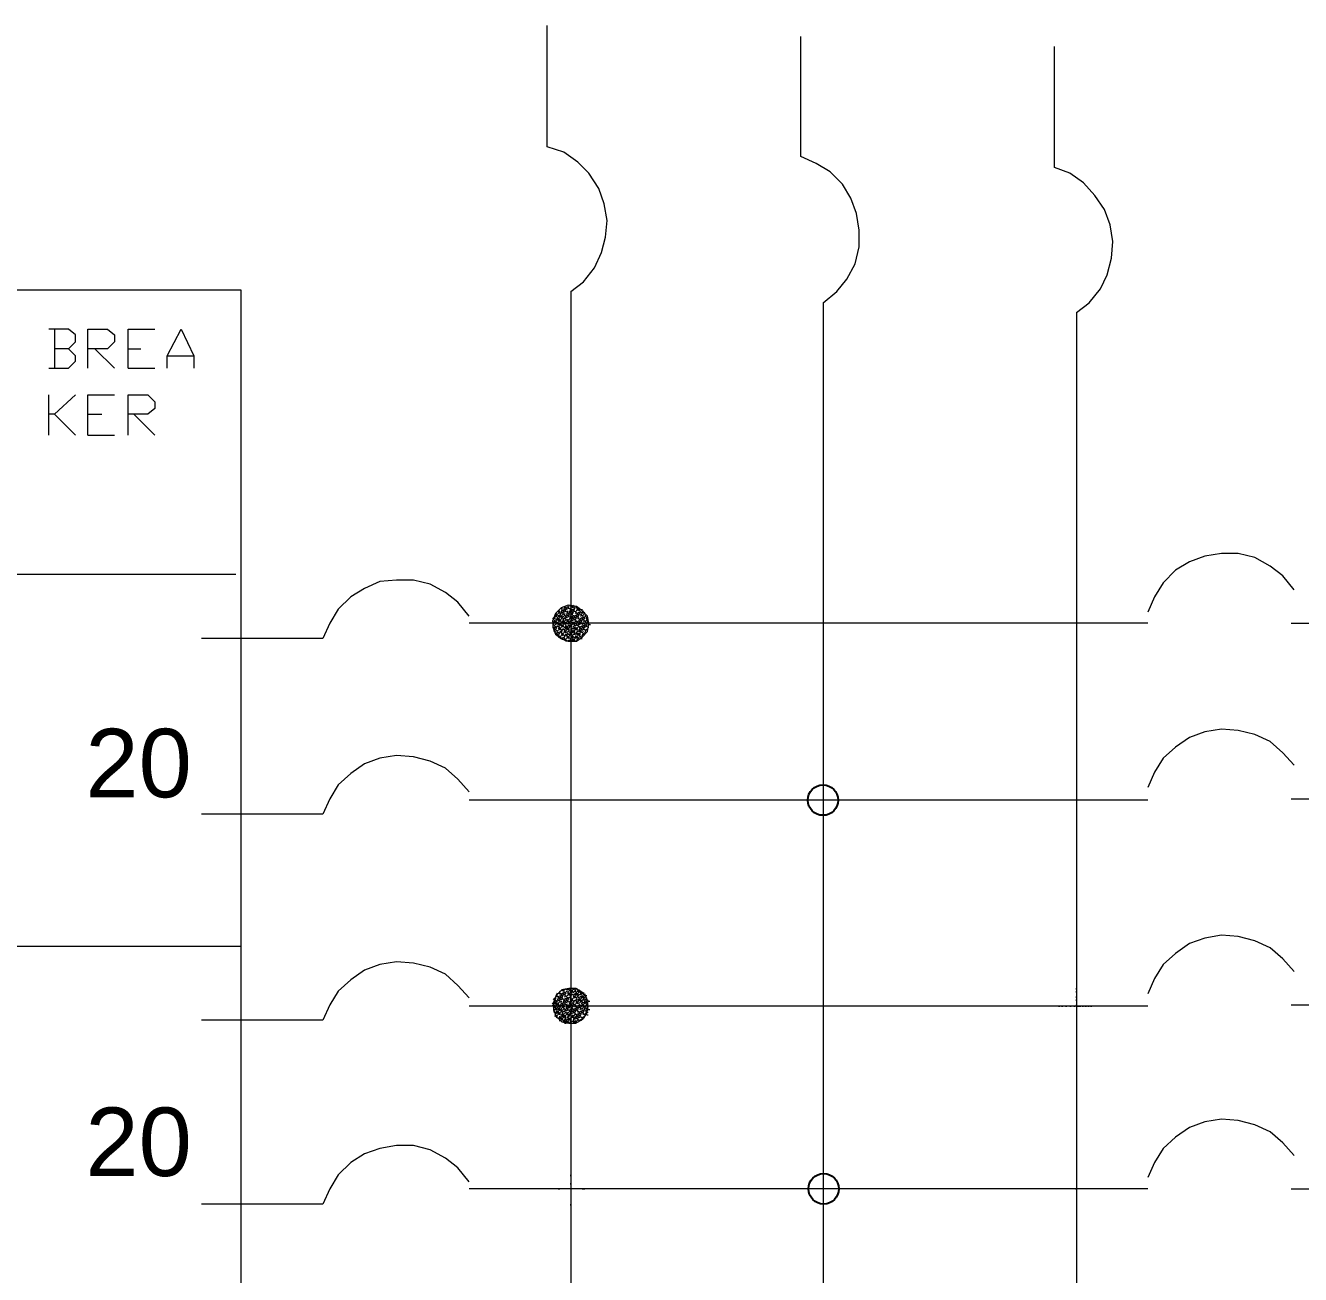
# Model space of a CAD drawing. Header units: metres. Extents: x 0 to 175, y -70 to 21.
# Drawn here: x 45.281 to 46.957, y 16.567 to 18.21 of the extents above; entities that cross this region are included whole.
import ezdxf

# ---------------------------------------------------------------- set-up
doc = ezdxf.new("R2010")
doc.units = ezdxf.units.M
doc.header["$LTSCALE"] = 0.5
doc.layers.add('TABLERO', color=7, linetype='Continuous')
doc.styles.get("Standard").update_dxf_attribs({"font": 'arial.ttf'})

msp = doc.modelspace()

# ---------------------------------------------------------------- hatches: boundary and pattern name
at = {"layer": 'TABLERO', "ltscale": 0.5}
h = msp.add_hatch(dxfattribs=at)
h.set_pattern_fill('ANGLE', color=256)
h.set_pattern_definition([(0, (-0.1574, 0.673), (0, 6.985), [5.08, -1.905]), (90, (-0.1574, 0.673), (-6.985, 4e-16), [5.08, -1.905])])
h.paths.add_polyline_path([(46.3291, 15.7454, 0.441341), (46.3073, 15.7255), (46.309, 15.7255), (46.3291, 15.7255)])
h.paths.add_polyline_path([(46.3291, 15.7454), (46.3291, 15.7255), (46.3309, 15.7255), (46.3473, 15.7255, 0.387596)])
h.paths.add_polyline_path([(46.3291, 15.7255), (46.309, 15.7255), (46.3073, 15.7255, 0.441341), (46.3291, 15.7056)])
h.paths.add_polyline_path([(46.3473, 15.7255), (46.3309, 15.7255), (46.3291, 15.7255), (46.3291, 15.7056, 0.387596)])
h.paths.add_polyline_path([(46.3291, 16.2199, 0.426542), (46.3083, 16.1999), (46.3291, 16.1999)])
h.paths.add_polyline_path([(46.3291, 16.2199), (46.3291, 16.1999), (46.3483, 16.1999, 0.401991)])
h.paths.add_polyline_path([(46.3291, 16.1999), (46.3083, 16.1999, 0.426542), (46.3291, 16.18)])
h.paths.add_polyline_path([(46.3483, 16.1999), (46.3291, 16.1999), (46.3291, 16.18, 0.401991)])
h.paths.add_polyline_path([(46.3291, 16.6999, 0.403052), (46.3099, 16.6799), (46.3291, 16.6799)])
h.paths.add_polyline_path([(46.3291, 16.6999), (46.3291, 16.6799), (46.3499, 16.6799, 0.425463)])
h.paths.add_polyline_path([(46.3291, 16.6799), (46.3099, 16.6799, 0.403052), (46.3291, 16.6599)])
h.paths.add_polyline_path([(46.3499, 16.6799), (46.3291, 16.6799), (46.3291, 16.6599, 0.425463)])
h.paths.add_polyline_path([(46.3291, 17.211, 0.415165), (46.309, 17.191), (46.3291, 17.191)])
h.paths.add_polyline_path([(46.3291, 17.211), (46.3291, 17.191), (46.349, 17.191, 0.413263)])
h.paths.add_polyline_path([(46.3291, 17.191), (46.309, 17.191, 0.415165), (46.3291, 17.171)])
h.paths.add_polyline_path([(46.349, 17.191), (46.3291, 17.191), (46.3291, 17.171, 0.413263)])

# ---------------------------------------------------------------- linework, layer by layer
at = {"layer": 'TABLERO', "color": 7, "linetype": 'Continuous', "lineweight": 18, "true_color": 0x000007}
for p, q in [((45.9975, 17.8596), (45.9975, 15.6357)), ((46.3291, 17.845), (46.3291, 15.6357)), ((46.6625, 17.8322), (46.6625, 15.6357)), ((45.3186, 17.8102), (45.3186, 17.7589)), ((45.3718, 17.7845), (45.3974, 17.7589)), ((45.4157, 17.7845), (45.4322, 17.7845)), ((45.467, 17.7754), (45.5018, 17.7754)), ((45.4157, 17.7589), (45.4505, 17.7589)), ((45.3113, 17.671), (45.3113, 17.7241)), ((45.3186, 17.6984), (45.3461, 17.671)), ((45.3626, 17.6984), (45.3809, 17.6984)), ((45.4231, 17.6984), (45.4505, 17.671)), ((45.3626, 17.671), (45.3974, 17.671)), ((45.5571, 17.4878), (42.3844, 17.4878)), ((45.9774, 17.4346), (45.9792, 17.4365)), ((45.9792, 17.4328), (45.9829, 17.4346)), ((45.981, 17.4383), (45.9829, 17.4401)), ((45.9829, 17.4365), (45.9865, 17.4383)), ((45.9829, 17.4328), (45.9847, 17.4365)), ((45.9847, 17.442), (45.9865, 17.4438)), ((45.9847, 17.4383), (45.9865, 17.442)), ((45.9865, 17.4401), (45.9902, 17.442)), ((45.9865, 17.4365), (45.9884, 17.4401)), ((45.9884, 17.442), (45.9902, 17.4456)), ((45.9884, 17.4383), (45.992, 17.4401)), ((45.9884, 17.4346), (45.9902, 17.4365)), ((45.9902, 17.4438), (45.9939, 17.4456)), ((45.9902, 17.4401), (45.992, 17.4438)), ((45.9902, 17.4328), (45.9939, 17.4346)), ((45.992, 17.442), (45.9957, 17.4438)), ((45.992, 17.4383), (45.9939, 17.4401)), ((45.992, 17.4346), (45.9939, 17.4383)), ((45.9939, 17.4438), (45.9957, 17.4475)), ((45.9939, 17.4365), (45.9975, 17.4383)), ((45.9939, 17.4328), (45.9957, 17.4365)), ((45.9957, 17.442), (45.9975, 17.4438)), ((45.9957, 17.4383), (45.9975, 17.442)), ((45.9957, 17.4346), (45.9975, 17.4346)), ((45.9975, 17.4456), (45.9975, 17.4475)), ((45.9975, 17.4456), (45.9994, 17.4456)), ((45.9975, 17.442), (45.9994, 17.442)), ((45.9975, 17.4401), (46.0012, 17.442)), ((45.9975, 17.4365), (45.9994, 17.4401)), ((45.9975, 17.4365), (45.9994, 17.4365)), ((45.9975, 17.4346), (45.9994, 17.4365)), ((45.9994, 17.4438), (46.0012, 17.4456)), ((45.9994, 17.4383), (46.003, 17.4401)), ((45.9994, 17.4346), (46.0012, 17.4383)), ((45.9994, 17.431), (46.0012, 17.4346)), ((46.0012, 17.4438), (46.003, 17.4456)), ((46.0012, 17.4401), (46.003, 17.4438)), ((46.0012, 17.4328), (46.0049, 17.4346)), ((46.003, 17.4365), (46.0049, 17.4383)), ((46.0049, 17.4438), (46.0049, 17.4456)), ((46.0049, 17.442), (46.0067, 17.4438)), ((46.0049, 17.4365), (46.0085, 17.4383)), ((46.0049, 17.4328), (46.0067, 17.4365)), ((46.0067, 17.4401), (46.0085, 17.442)), ((46.0067, 17.4346), (46.0104, 17.4365)), ((46.0067, 17.431), (46.0085, 17.4346)), ((46.0085, 17.4401), (46.0104, 17.442)), ((46.0085, 17.4365), (46.0104, 17.4401)), ((46.0104, 17.4383), (46.0122, 17.4383)), ((46.0104, 17.4346), (46.014, 17.4383)), ((46.0104, 17.4328), (46.0122, 17.4346)), ((46.0122, 17.4401), (46.0122, 17.442)), ((46.0122, 17.4383), (46.014, 17.4401)), ((46.0122, 17.4328), (46.0158, 17.4365)), ((46.014, 17.4365), (46.0158, 17.4383)), ((46.0158, 17.4328), (46.0177, 17.4346)), ((46.7559, 17.4237), (45.8638, 17.4237)), ((45.9737, 17.4255), (45.9737, 17.4273)), ((45.9737, 17.4255), (45.9755, 17.4255)), ((45.9737, 17.4237), (45.9755, 17.4237)), ((45.9737, 17.4218), (45.9755, 17.4237)), ((45.9737, 17.42), (45.9755, 17.4218)), ((45.9737, 17.4182), (45.9755, 17.4182)), ((45.9755, 17.4328), (45.9774, 17.4328)), ((45.9755, 17.4291), (45.9774, 17.431)), ((45.9755, 17.4273), (45.9774, 17.4273)), ((45.9755, 17.4255), (45.9774, 17.4273)), ((45.9755, 17.42), (45.9792, 17.4237)), ((45.9755, 17.4163), (45.9774, 17.42)), ((45.9774, 17.4328), (45.9792, 17.4328)), ((45.9774, 17.4291), (45.9792, 17.4291)), ((45.9774, 17.4237), (45.9792, 17.4255)), ((45.9774, 17.4237), (45.9792, 17.4237)), ((45.9774, 17.4182), (45.981, 17.42)), ((45.9774, 17.4145), (45.9792, 17.4182)), ((45.9792, 17.431), (45.981, 17.431)), ((45.9792, 17.4291), (45.981, 17.431)), ((45.9792, 17.4218), (45.981, 17.4237)), ((45.9792, 17.42), (45.981, 17.42)), ((45.981, 17.4328), (45.9829, 17.4328)), ((45.981, 17.4273), (45.9829, 17.4291)), ((45.981, 17.4237), (45.9829, 17.4237)), ((45.981, 17.4218), (45.9829, 17.4218)), ((45.981, 17.4163), (45.9829, 17.4182)), ((45.9829, 17.4255), (45.9847, 17.4273)), ((45.9829, 17.4237), (45.9847, 17.4237)), ((45.9829, 17.4218), (45.9829, 17.4237)), ((45.9829, 17.4237), (45.9847, 17.4237)), ((45.9847, 17.431), (45.9865, 17.4328)), ((45.9847, 17.4255), (45.9865, 17.4255)), ((45.9847, 17.42), (45.9865, 17.4218)), ((45.9865, 17.4291), (45.9902, 17.431)), ((45.9865, 17.4255), (45.9884, 17.4291)), ((45.9865, 17.4273), (45.9884, 17.4273)), ((45.9865, 17.4237), (45.9884, 17.4237)), ((45.9865, 17.4182), (45.9884, 17.42)), ((45.9884, 17.4237), (45.9902, 17.4255)), ((45.9884, 17.4182), (45.9902, 17.4182)), ((45.9902, 17.4291), (45.992, 17.4328)), ((45.9902, 17.4218), (45.992, 17.4237)), ((45.9902, 17.4182), (45.992, 17.4218)), ((45.9902, 17.42), (45.992, 17.42)), ((45.992, 17.431), (45.9957, 17.4328)), ((45.992, 17.4273), (45.9939, 17.4291)), ((45.992, 17.4237), (45.9939, 17.4237)), ((45.992, 17.4163), (45.9939, 17.4182)), ((45.9939, 17.4255), (45.9975, 17.4273)), ((45.9939, 17.4237), (45.9957, 17.4255)), ((45.9939, 17.4237), (45.9957, 17.4237)), ((45.9939, 17.4218), (45.9939, 17.4237)), ((45.9939, 17.42), (45.9957, 17.42)), ((45.9957, 17.431), (45.9975, 17.4328)), ((45.9957, 17.4237), (45.9975, 17.4237)), ((45.9957, 17.4237), (45.9975, 17.4237)), ((45.9957, 17.42), (45.9975, 17.4218)), ((45.9975, 17.4328), (45.9994, 17.4328)), ((45.9975, 17.431), (45.9994, 17.431)), ((45.9975, 17.4291), (46.0012, 17.431)), ((45.9975, 17.4255), (45.9994, 17.4291)), ((45.9975, 17.4255), (45.9994, 17.4255)), ((45.9975, 17.4237), (45.9994, 17.4255)), ((45.9975, 17.42), (46.0012, 17.4237)), ((45.9975, 17.4218), (45.9994, 17.4218)), ((45.9975, 17.4182), (45.9994, 17.42)), ((45.9975, 17.4145), (45.9994, 17.4182)), ((45.9994, 17.4273), (46.003, 17.4291)), ((45.9994, 17.4237), (46.0012, 17.4255)), ((45.9994, 17.4237), (46.0012, 17.4237)), ((45.9994, 17.4163), (46.003, 17.4182)), ((46.0012, 17.4291), (46.003, 17.4328)), ((46.0012, 17.4237), (46.0049, 17.4273)), ((46.0012, 17.4218), (46.003, 17.4237)), ((46.0012, 17.4182), (46.003, 17.4218)), ((46.003, 17.431), (46.0067, 17.4328)), ((46.003, 17.4273), (46.0049, 17.431)), ((46.003, 17.4237), (46.0049, 17.4237)), ((46.003, 17.42), (46.0067, 17.4218)), ((46.003, 17.4163), (46.0049, 17.4182)), ((46.0049, 17.4255), (46.0085, 17.4273)), ((46.0049, 17.4237), (46.0067, 17.4255)), ((46.0049, 17.4218), (46.0049, 17.4237)), ((46.0067, 17.4291), (46.0085, 17.431)), ((46.0067, 17.4237), (46.0104, 17.4255)), ((46.0067, 17.4237), (46.0085, 17.4237)), ((46.0067, 17.42), (46.0085, 17.4237)), ((46.0085, 17.4291), (46.0122, 17.431)), ((46.0085, 17.4255), (46.0104, 17.4291)), ((46.0085, 17.4218), (46.0122, 17.4237)), ((46.0085, 17.4182), (46.0122, 17.42)), ((46.0085, 17.4145), (46.0104, 17.4182)), ((46.0104, 17.4273), (46.014, 17.4291)), ((46.0104, 17.4237), (46.0122, 17.4273)), ((46.0104, 17.4163), (46.014, 17.4182)), ((46.0122, 17.4291), (46.014, 17.4328)), ((46.0122, 17.4237), (46.014, 17.4237)), ((46.0122, 17.4218), (46.014, 17.4237)), ((46.0122, 17.4182), (46.014, 17.4218)), ((46.014, 17.431), (46.0177, 17.4328)), ((46.014, 17.4273), (46.0158, 17.431)), ((46.014, 17.4255), (46.0158, 17.4273)), ((46.014, 17.4237), (46.0158, 17.4237)), ((46.014, 17.42), (46.0177, 17.4218)), ((46.014, 17.4163), (46.0158, 17.42)), ((46.0158, 17.4255), (46.0195, 17.4291)), ((46.0158, 17.4237), (46.0177, 17.4255)), ((46.0158, 17.4218), (46.0158, 17.4237)), ((46.0158, 17.4182), (46.0195, 17.42)), ((46.0177, 17.431), (46.0195, 17.4328)), ((46.0177, 17.4291), (46.0195, 17.431)), ((46.0177, 17.4237), (46.0213, 17.4255)), ((46.0177, 17.4237), (46.0195, 17.4237)), ((46.0177, 17.42), (46.0195, 17.4237)), ((46.0195, 17.4255), (46.0195, 17.4273)), ((46.0195, 17.4182), (46.0213, 17.4182)), ((46.0213, 17.4218), (46.0232, 17.4218)), ((46.9446, 17.4237), (47.1022, 17.4237)), ((45.6715, 17.4035), (45.5121, 17.4035)), ((45.9755, 17.4145), (45.9774, 17.4163)), ((45.9755, 17.4127), (45.9755, 17.4145)), ((45.9774, 17.4127), (45.9792, 17.4145)), ((45.9774, 17.4108), (45.9792, 17.4108)), ((45.9774, 17.409), (45.9792, 17.409)), ((45.9792, 17.409), (45.981, 17.4127)), ((45.9792, 17.4072), (45.981, 17.409)), ((45.981, 17.4108), (45.9847, 17.4127)), ((45.981, 17.4072), (45.9829, 17.4108)), ((45.981, 17.4053), (45.9829, 17.4072)), ((45.9829, 17.4145), (45.9847, 17.4163)), ((45.9829, 17.4127), (45.9847, 17.4127)), ((45.9829, 17.4035), (45.9847, 17.4053)), ((45.9847, 17.4145), (45.9884, 17.4163)), ((45.9847, 17.4108), (45.9865, 17.4145)), ((45.9847, 17.409), (45.9865, 17.4108)), ((45.9847, 17.4035), (45.9884, 17.4053)), ((45.9865, 17.4163), (45.9884, 17.4163)), ((45.9865, 17.4072), (45.9884, 17.409)), ((45.9865, 17.4017), (45.9865, 17.4035)), ((45.9884, 17.4127), (45.9902, 17.4145)), ((45.9884, 17.4072), (45.992, 17.409)), ((45.9884, 17.4035), (45.9902, 17.4072)), ((45.9884, 17.4017), (45.9902, 17.4035)), ((45.9902, 17.4163), (45.992, 17.4163)), ((45.9902, 17.4108), (45.992, 17.4127)), ((45.9902, 17.409), (45.992, 17.409)), ((45.9902, 17.3998), (45.992, 17.4017)), ((45.992, 17.4108), (45.9957, 17.4145)), ((45.992, 17.4072), (45.9939, 17.4108)), ((45.992, 17.4053), (45.9939, 17.4072)), ((45.992, 17.3998), (45.9957, 17.4017)), ((45.9939, 17.4145), (45.9957, 17.4163)), ((45.9939, 17.4127), (45.9957, 17.4127)), ((45.9939, 17.409), (45.9957, 17.409)), ((45.9939, 17.4035), (45.9957, 17.4053)), ((45.9957, 17.4108), (45.9975, 17.4127)), ((45.9957, 17.409), (45.9975, 17.4108)), ((45.9957, 17.4035), (45.9975, 17.4035)), ((45.9957, 17.3998), (45.9975, 17.4017)), ((45.9975, 17.4163), (45.9994, 17.4163)), ((45.9975, 17.4145), (45.9994, 17.4145)), ((45.9975, 17.4127), (45.9994, 17.4145)), ((45.9975, 17.4127), (45.9994, 17.4127)), ((45.9975, 17.4108), (45.9994, 17.4108)), ((45.9975, 17.4072), (45.9994, 17.409)), ((45.9975, 17.4053), (45.9994, 17.4053)), ((45.9975, 17.4017), (45.9975, 17.4035)), ((45.9975, 17.4017), (45.9994, 17.4017)), ((45.9994, 17.4127), (46.0012, 17.4145)), ((45.9994, 17.4035), (46.0012, 17.4072)), ((45.9994, 17.4017), (46.0012, 17.4035)), ((46.0012, 17.4163), (46.003, 17.4163)), ((46.0012, 17.4108), (46.003, 17.4127)), ((46.0012, 17.409), (46.003, 17.409)), ((46.0012, 17.4053), (46.003, 17.4053)), ((46.0012, 17.3998), (46.003, 17.4017)), ((46.003, 17.409), (46.0067, 17.4108)), ((46.003, 17.4072), (46.0049, 17.4072)), ((46.003, 17.4053), (46.0049, 17.4072)), ((46.0049, 17.4145), (46.0067, 17.4163)), ((46.0049, 17.4108), (46.0067, 17.4145)), ((46.0049, 17.409), (46.0067, 17.409)), ((46.0049, 17.4035), (46.0067, 17.4053)), ((46.0049, 17.4017), (46.0067, 17.4017)), ((46.0067, 17.4127), (46.0104, 17.4145)), ((46.0067, 17.409), (46.0085, 17.4108)), ((46.0085, 17.4127), (46.0104, 17.4127)), ((46.0085, 17.4072), (46.0104, 17.409)), ((46.0085, 17.4017), (46.0085, 17.4035)), ((46.0104, 17.4127), (46.0122, 17.4163)), ((46.0104, 17.4053), (46.014, 17.4072)), ((46.0104, 17.4035), (46.0122, 17.4035)), ((46.0122, 17.4145), (46.0158, 17.4163)), ((46.0122, 17.4108), (46.014, 17.4127)), ((46.0122, 17.4072), (46.014, 17.4108)), ((46.014, 17.409), (46.0177, 17.4108)), ((46.0158, 17.4145), (46.0195, 17.4163)), ((46.0158, 17.4108), (46.0177, 17.4145)), ((46.0195, 17.4145), (46.0195, 17.4163)), ((45.9957, 17.3998), (45.9975, 17.3998)), ((46.7559, 17.191), (45.8638, 17.191)), ((46.9446, 17.1928), (47.1022, 17.1928)), ((45.6715, 17.1727), (45.5121, 17.1727)), ((45.5643, 16.9986), (44.1116, 16.9986)), ((45.9784, 16.9341), (45.9802, 16.9378)), ((45.9802, 16.9323), (45.9839, 16.9341)), ((45.9802, 16.9286), (45.9821, 16.9323)), ((45.9821, 16.9378), (45.9839, 16.9396)), ((45.9821, 16.936), (45.9839, 16.9378)), ((45.9821, 16.9305), (45.9857, 16.9323)), ((45.9839, 16.936), (45.9875, 16.9378)), ((45.9839, 16.9323), (45.9857, 16.936)), ((45.9857, 16.9396), (45.9875, 16.9414)), ((45.9857, 16.9341), (45.9894, 16.936)), ((45.9857, 16.9305), (45.9875, 16.9341)), ((45.9875, 16.9396), (45.9912, 16.9433)), ((45.9875, 16.936), (45.9894, 16.9396)), ((45.9894, 16.9378), (45.993, 16.9396)), ((45.9894, 16.9341), (45.9912, 16.9378)), ((45.9894, 16.9323), (45.9912, 16.9341)), ((45.9912, 16.9414), (45.993, 16.9433)), ((45.9912, 16.9396), (45.993, 16.9396)), ((45.9912, 16.9286), (45.993, 16.9323)), ((45.993, 16.9414), (45.9967, 16.9433)), ((45.993, 16.936), (45.9949, 16.9378)), ((45.993, 16.9305), (45.9967, 16.9323)), ((45.9949, 16.9341), (45.9967, 16.936)), ((45.9967, 16.9433), (45.9985, 16.9433)), ((45.9967, 16.9396), (45.9985, 16.9414)), ((45.9967, 16.9396), (45.9985, 16.9396)), ((45.9967, 16.9341), (46.0004, 16.936)), ((45.9967, 16.9341), (45.9985, 16.9341)), ((45.9967, 16.9323), (45.9985, 16.9341)), ((45.9967, 16.9305), (45.9967, 16.9323)), ((45.9985, 16.9433), (46.0004, 16.9433)), ((45.9985, 16.9378), (46.0004, 16.9396)), ((45.9985, 16.936), (46.0004, 16.936)), ((46.0004, 16.9433), (46.0022, 16.9433)), ((46.0004, 16.9378), (46.004, 16.9414)), ((46.0004, 16.9323), (46.0022, 16.9341)), ((46.0022, 16.9414), (46.004, 16.9433)), ((46.0022, 16.9396), (46.004, 16.9396)), ((46.0022, 16.936), (46.004, 16.936)), ((46.0022, 16.9305), (46.004, 16.9323)), ((46.004, 16.936), (46.0059, 16.9378)), ((46.0059, 16.9414), (46.0059, 16.9433)), ((46.0059, 16.9396), (46.0077, 16.9396)), ((46.0059, 16.9341), (46.0077, 16.936)), ((46.0059, 16.9323), (46.0077, 16.9323)), ((46.0077, 16.9396), (46.0095, 16.9414)), ((46.0077, 16.9305), (46.0114, 16.9341)), ((46.0095, 16.9378), (46.0114, 16.9396)), ((46.0095, 16.936), (46.0114, 16.936)), ((46.0095, 16.9323), (46.0114, 16.9323)), ((46.0114, 16.936), (46.0132, 16.9378)), ((46.0114, 16.9323), (46.0132, 16.9341)), ((46.0132, 16.9378), (46.015, 16.9378)), ((46.0132, 16.936), (46.015, 16.936)), ((46.0132, 16.9305), (46.015, 16.9323)), ((46.015, 16.936), (46.0169, 16.936)), ((46.0169, 16.9341), (46.0187, 16.9341)), ((46.6625, 16.9419), (46.6625, 16.9437)), ((46.6625, 16.9382), (46.6625, 16.94)), ((46.6625, 16.9309), (46.6625, 16.9327)), ((46.7559, 16.9199), (45.8638, 16.9199)), ((45.9729, 16.9231), (45.9747, 16.925)), ((45.9729, 16.9213), (45.9747, 16.9213)), ((45.9747, 16.9268), (45.9766, 16.9268)), ((45.9747, 16.9231), (45.9784, 16.925)), ((45.9747, 16.9195), (45.9766, 16.9213)), ((45.9747, 16.9195), (45.9766, 16.9195)), ((45.9747, 16.9176), (45.9766, 16.9195)), ((45.9747, 16.9158), (45.9766, 16.9158)), ((45.9747, 16.9121), (45.9766, 16.914)), ((45.9766, 16.9286), (45.9784, 16.9305)), ((45.9766, 16.925), (45.9784, 16.9286)), ((45.9766, 16.9231), (45.9784, 16.9231)), ((45.9766, 16.9176), (45.9784, 16.9195)), ((45.9766, 16.9158), (45.9784, 16.9158)), ((45.9784, 16.9268), (45.9821, 16.9286)), ((45.9784, 16.9231), (45.9802, 16.9268)), ((45.9784, 16.9158), (45.9821, 16.9176)), ((45.9784, 16.914), (45.9802, 16.914)), ((45.9784, 16.9121), (45.9802, 16.914)), ((45.9802, 16.9213), (45.9821, 16.9231)), ((45.9802, 16.9158), (45.9821, 16.9158)), ((45.9821, 16.9268), (45.9839, 16.9305)), ((45.9821, 16.9195), (45.9821, 16.9213)), ((45.9821, 16.9195), (45.9839, 16.9195)), ((45.9821, 16.9158), (45.9839, 16.9195)), ((45.9839, 16.9286), (45.9875, 16.9305)), ((45.9839, 16.925), (45.9857, 16.9268)), ((45.9839, 16.9213), (45.9857, 16.925)), ((45.9839, 16.9195), (45.9857, 16.9213)), ((45.9839, 16.914), (45.9857, 16.9158)), ((45.9857, 16.9231), (45.9894, 16.925)), ((45.9857, 16.9195), (45.9875, 16.9231)), ((45.9857, 16.9195), (45.9875, 16.9195)), ((45.9857, 16.9121), (45.9894, 16.914)), ((45.9875, 16.9286), (45.9912, 16.9305)), ((45.9875, 16.925), (45.9894, 16.9286)), ((45.9875, 16.9213), (45.9912, 16.9231)), ((45.9875, 16.9176), (45.9894, 16.9195)), ((45.9894, 16.9268), (45.993, 16.9286)), ((45.9894, 16.9231), (45.9912, 16.9268)), ((45.9894, 16.9158), (45.993, 16.9176)), ((45.9894, 16.9121), (45.9912, 16.9158)), ((45.9912, 16.925), (45.9949, 16.9268)), ((45.9912, 16.9213), (45.993, 16.9231)), ((45.9912, 16.9176), (45.993, 16.9195)), ((45.9912, 16.914), (45.9949, 16.9158)), ((45.993, 16.9268), (45.9949, 16.9305)), ((45.993, 16.9195), (45.993, 16.9213)), ((45.993, 16.9195), (45.9949, 16.9195)), ((45.993, 16.9158), (45.9949, 16.9195)), ((45.9949, 16.925), (45.9967, 16.9268)), ((45.9949, 16.9213), (45.9967, 16.925)), ((45.9949, 16.9195), (45.9967, 16.9213)), ((45.9949, 16.9176), (45.9967, 16.9195)), ((45.9949, 16.914), (45.9967, 16.9158)), ((45.9967, 16.9286), (45.9985, 16.9305)), ((45.9967, 16.9286), (45.9985, 16.9286)), ((45.9967, 16.925), (45.9985, 16.925)), ((45.9967, 16.9231), (46.0004, 16.925)), ((45.9967, 16.9231), (45.9985, 16.9231)), ((45.9967, 16.9213), (45.9985, 16.9231)), ((45.9967, 16.9195), (45.9967, 16.9213)), ((45.9967, 16.9195), (45.9985, 16.9195)), ((45.9967, 16.9195), (45.9985, 16.9195)), ((45.9967, 16.9158), (45.9985, 16.9158)), ((45.9967, 16.9121), (46.0004, 16.914)), ((45.9985, 16.9268), (46.0004, 16.9286)), ((45.9985, 16.9213), (46.0022, 16.9231)), ((45.9985, 16.9176), (46.0004, 16.9195)), ((45.9985, 16.914), (46.0004, 16.9176)), ((46.0004, 16.9268), (46.004, 16.9286)), ((46.0004, 16.9231), (46.0022, 16.9268)), ((46.0004, 16.9195), (46.0004, 16.9213)), ((46.0004, 16.9158), (46.004, 16.9176)), ((46.0004, 16.9121), (46.0022, 16.9158)), ((46.0022, 16.9195), (46.004, 16.9195)), ((46.0022, 16.914), (46.0059, 16.9158)), ((46.0022, 16.9103), (46.004, 16.914)), ((46.004, 16.9268), (46.0059, 16.9305)), ((46.004, 16.925), (46.0059, 16.9268)), ((46.004, 16.9195), (46.004, 16.9213)), ((46.004, 16.9195), (46.0059, 16.9195)), ((46.004, 16.9158), (46.0059, 16.9195)), ((46.0059, 16.9286), (46.0077, 16.9286)), ((46.0059, 16.9231), (46.0077, 16.925)), ((46.0059, 16.9195), (46.0077, 16.9213)), ((46.0059, 16.9176), (46.0095, 16.9195)), ((46.0059, 16.914), (46.0077, 16.9176)), ((46.0059, 16.9121), (46.0077, 16.914)), ((46.0077, 16.9286), (46.0095, 16.9305)), ((46.0077, 16.9195), (46.0095, 16.9231)), ((46.0077, 16.9195), (46.0095, 16.9195)), ((46.0077, 16.9121), (46.0114, 16.914)), ((46.0095, 16.9268), (46.0114, 16.9286)), ((46.0095, 16.9213), (46.0114, 16.9213)), ((46.0095, 16.9176), (46.0114, 16.9195)), ((46.0095, 16.9158), (46.0114, 16.9176)), ((46.0114, 16.9231), (46.0132, 16.9268)), ((46.0114, 16.9213), (46.0132, 16.9231)), ((46.0114, 16.9121), (46.0132, 16.9158)), ((46.0132, 16.9286), (46.015, 16.9286)), ((46.0132, 16.925), (46.015, 16.925)), ((46.0132, 16.9195), (46.015, 16.9213)), ((46.0132, 16.9195), (46.015, 16.9195)), ((46.0132, 16.914), (46.0169, 16.9158)), ((46.0132, 16.9103), (46.015, 16.914)), ((46.015, 16.9286), (46.0187, 16.9305)), ((46.015, 16.9268), (46.0169, 16.9268)), ((46.015, 16.925), (46.0169, 16.9268)), ((46.015, 16.9158), (46.0169, 16.9195)), ((46.0169, 16.9286), (46.0187, 16.9286)), ((46.0169, 16.9231), (46.0187, 16.925)), ((46.0169, 16.9176), (46.0187, 16.9176)), ((46.0169, 16.914), (46.0205, 16.9176)), ((46.0169, 16.9121), (46.0187, 16.914)), ((46.0187, 16.9286), (46.0187, 16.9305)), ((46.0187, 16.9213), (46.0205, 16.9231)), ((46.0187, 16.9195), (46.0205, 16.9195)), ((46.0187, 16.9176), (46.0205, 16.9195)), ((46.0205, 16.9268), (46.0224, 16.9268)), ((46.0205, 16.9158), (46.0224, 16.9158)), ((46.6387, 16.9199), (46.6405, 16.9199)), ((46.6424, 16.9199), (46.6442, 16.9199)), ((46.6479, 16.9199), (46.6497, 16.9199)), ((46.6534, 16.9199), (46.6552, 16.9199)), ((46.6589, 16.9199), (46.6607, 16.9199)), ((46.6625, 16.9272), (46.6625, 16.929)), ((46.6625, 16.9199), (46.6625, 16.9217)), ((46.6625, 16.9199), (46.6643, 16.9199)), ((46.6643, 16.9199), (46.6662, 16.9199)), ((46.6662, 16.9199), (46.668, 16.9199)), ((46.6698, 16.9199), (46.6717, 16.9199)), ((46.6735, 16.9199), (46.6753, 16.9199)), ((46.6772, 16.9199), (46.679, 16.9199)), ((46.6808, 16.9199), (46.6827, 16.9199)), ((46.9446, 16.9217), (47.1022, 16.9217)), ((45.6715, 16.9016), (45.5121, 16.9016)), ((45.9766, 16.9121), (45.9784, 16.9121)), ((45.9766, 16.9103), (45.9784, 16.9103)), ((45.9766, 16.9066), (45.9784, 16.9085)), ((45.9784, 16.9048), (45.9802, 16.9066)), ((45.9802, 16.9103), (45.9821, 16.9121)), ((45.9802, 16.9048), (45.9821, 16.9048)), ((45.9821, 16.9085), (45.9839, 16.9103)), ((45.9821, 16.9066), (45.9839, 16.9066)), ((45.9821, 16.9048), (45.9839, 16.9066)), ((45.9821, 16.9011), (45.9839, 16.9011)), ((45.9839, 16.9085), (45.9857, 16.9085)), ((45.9839, 16.903), (45.9857, 16.9048)), ((45.9857, 16.9085), (45.9875, 16.9121)), ((45.9857, 16.9103), (45.9875, 16.9103)), ((45.9857, 16.9066), (45.9875, 16.9066)), ((45.9857, 16.9011), (45.9875, 16.903)), ((45.9857, 16.8993), (45.9875, 16.8993)), ((45.9875, 16.9066), (45.9894, 16.9085)), ((45.9875, 16.9011), (45.9894, 16.9011)), ((45.9894, 16.9048), (45.9912, 16.9066)), ((45.9894, 16.9011), (45.9912, 16.9048)), ((45.9894, 16.903), (45.9912, 16.903)), ((45.9894, 16.8993), (45.9912, 16.8993)), ((45.9894, 16.8975), (45.9912, 16.8975)), ((45.9912, 16.9103), (45.993, 16.9121)), ((45.9912, 16.8993), (45.993, 16.9011)), ((45.993, 16.9085), (45.9967, 16.9103)), ((45.993, 16.9048), (45.9949, 16.9085)), ((45.993, 16.9066), (45.9949, 16.9066)), ((45.993, 16.903), (45.9949, 16.903)), ((45.993, 16.8975), (45.9949, 16.8993)), ((45.9949, 16.9066), (45.9967, 16.9085)), ((45.9949, 16.903), (45.9967, 16.9048)), ((45.9949, 16.8975), (45.9967, 16.8975)), ((45.9967, 16.9121), (45.9985, 16.9121)), ((45.9967, 16.9103), (45.9985, 16.9121)), ((45.9967, 16.9085), (45.9967, 16.9103)), ((45.9967, 16.9085), (45.9985, 16.9085)), ((45.9967, 16.9011), (45.9985, 16.903)), ((45.9967, 16.9011), (45.9985, 16.9011)), ((45.9967, 16.8993), (45.9985, 16.9011)), ((45.9967, 16.8993), (45.9985, 16.8993)), ((45.9967, 16.8975), (45.9967, 16.8993)), ((45.9967, 16.8975), (45.9985, 16.8975)), ((45.9985, 16.9103), (46.0022, 16.9121)), ((45.9985, 16.9066), (46.0004, 16.9085)), ((45.9985, 16.8993), (46.0022, 16.9011)), ((45.9985, 16.8975), (46.0004, 16.8975)), ((46.0004, 16.9048), (46.004, 16.9066)), ((46.0004, 16.9011), (46.0022, 16.9048)), ((46.0004, 16.8993), (46.0022, 16.8993)), ((46.0022, 16.903), (46.0059, 16.9048)), ((46.0022, 16.8993), (46.004, 16.9011)), ((46.004, 16.9085), (46.0077, 16.9103)), ((46.004, 16.9048), (46.0059, 16.9085)), ((46.004, 16.8975), (46.0059, 16.8993)), ((46.0059, 16.9066), (46.0095, 16.9085)), ((46.0059, 16.903), (46.0077, 16.9066)), ((46.0077, 16.9085), (46.0095, 16.9121)), ((46.0077, 16.9048), (46.0114, 16.9066)), ((46.0077, 16.9011), (46.0114, 16.903)), ((46.0077, 16.8993), (46.0095, 16.9011)), ((46.0095, 16.9103), (46.0132, 16.9121)), ((46.0095, 16.9066), (46.0114, 16.9103)), ((46.0114, 16.9048), (46.015, 16.9066)), ((46.0114, 16.9011), (46.0132, 16.9048)), ((46.0132, 16.9085), (46.015, 16.9103)), ((46.015, 16.9048), (46.0169, 16.9085)), ((46.0187, 16.9085), (46.0205, 16.9085)), ((45.9975, 16.6964), (45.9975, 16.6982)), ((46.7559, 16.6799), (45.8638, 16.6799)), ((45.981, 16.6799), (45.9829, 16.6799)), ((45.9975, 16.6854), (45.9975, 16.6872)), ((46.0122, 16.6799), (46.014, 16.6799)), ((46.014, 16.6799), (46.0158, 16.6799)), ((46.6624, 16.6787), (46.6624, 16.6805)), ((46.9446, 16.6799), (47.1022, 16.6799)), ((45.6715, 16.6597), (45.5121, 16.6597)), ((45.9975, 16.6579), (45.9975, 16.6597))]:
    msp.add_line(p, q, dxfattribs=at)
for points in [[(45.9975, 17.8596), (46.014, 17.8725), (46.0287, 17.8908), (46.0378, 17.9109), (46.0433, 17.9311), (46.0452, 17.9531), (46.0415, 17.9751), (46.0342, 17.9952), (46.0213, 18.0154), (46.0067, 18.03), (45.9884, 18.0428), (45.9664, 18.0502), (45.9664, 18.2095)], [(46.3291, 17.845), (46.3474, 17.8596), (46.3602, 17.8761), (46.3712, 17.8963), (46.3767, 17.9183), (46.3767, 17.9403), (46.3731, 17.9622), (46.3657, 17.9824), (46.3548, 18.0007), (46.3383, 18.0172), (46.3199, 18.0282), (46.2998, 18.0373), (46.2998, 18.1949)], [(46.6625, 17.8322), (46.679, 17.845), (46.6937, 17.8633), (46.7028, 17.8816), (46.7083, 17.9036), (46.7101, 17.9256), (46.7065, 17.9476), (46.6992, 17.9677), (46.6863, 17.986), (46.6717, 18.0025), (46.6534, 18.0154), (46.6332, 18.0227), (46.6332, 18.1821)], [(45.337, 17.7845), (45.3461, 17.7937), (45.3461, 17.8029), (45.337, 17.8102), (45.3113, 17.8102)], [(45.3626, 17.7589), (45.3626, 17.8102), (45.3883, 17.8102), (45.3974, 17.8029), (45.3974, 17.7937), (45.3883, 17.7845), (45.3626, 17.7845)], [(45.4157, 17.7589), (45.4157, 17.8102), (45.4505, 17.8102)], [(45.467, 17.7589), (45.467, 17.7754), (45.4854, 17.8102), (45.5018, 17.7754), (45.5018, 17.7589)], [(45.3113, 17.7589), (45.337, 17.7589), (45.3461, 17.7681), (45.3461, 17.7754), (45.337, 17.7845), (45.3186, 17.7845)], [(45.3461, 17.7241), (45.3186, 17.6984), (45.3113, 17.6984)], [(45.3626, 17.671), (45.3626, 17.7241), (45.3974, 17.7241)], [(45.4157, 17.671), (45.4157, 17.7241), (45.4414, 17.7241), (45.4505, 17.7149), (45.4505, 17.7058), (45.4414, 17.6984), (45.4157, 17.6984)], [(46.9483, 17.4676), (46.9336, 17.4859), (46.9171, 17.4988), (46.897, 17.5098), (46.875, 17.5152), (46.853, 17.5152), (46.831, 17.5116), (46.8109, 17.5043), (46.7926, 17.4933), (46.7761, 17.4768), (46.7651, 17.4585), (46.7559, 17.4383)], [(45.8638, 17.4328), (45.8491, 17.4511), (45.8327, 17.464), (45.8125, 17.4749), (45.7905, 17.4804), (45.7685, 17.4804), (45.7466, 17.4786), (45.7264, 17.4694), (45.7081, 17.4585), (45.6916, 17.442), (45.6806, 17.4237), (45.6715, 17.4035)], [(45.9737, 17.4291), (45.9755, 17.431), (45.9792, 17.4346), (45.9829, 17.4383)], [(45.9755, 17.4237), (45.9774, 17.4255), (45.981, 17.4291), (45.9847, 17.4328), (45.9884, 17.4365)], [(45.9774, 17.4365), (45.981, 17.4401), (45.9829, 17.442)], [(45.9792, 17.4237), (45.9829, 17.4273), (45.9865, 17.431), (45.9902, 17.4346)], [(45.9975, 17.4438), (45.9994, 17.4456), (46.0012, 17.4475)], [(46.003, 17.4383), (46.0067, 17.442), (46.0085, 17.4438)], [(45.9792, 17.4127), (45.9829, 17.4163), (45.9865, 17.42), (45.9902, 17.4237)], [(45.981, 17.4182), (45.9847, 17.4218), (45.9847, 17.4237)], [(45.9829, 17.4053), (45.9865, 17.409), (45.9902, 17.4127), (45.9939, 17.4163), (45.9975, 17.42)], [(45.9847, 17.4237), (45.9884, 17.4255), (45.992, 17.4291)], [(45.9884, 17.4145), (45.992, 17.4182), (45.9957, 17.4218)], [(45.9902, 17.4237), (45.9939, 17.4273), (45.9975, 17.431)], [(45.9975, 17.409), (46.0012, 17.4127), (46.0049, 17.4163), (46.0085, 17.42)], [(45.9884, 17.4017), (45.9902, 17.4017), (45.9939, 17.4053), (45.9975, 17.409)], [(45.9975, 17.4035), (45.9994, 17.4072), (46.003, 17.4108)], [(45.9994, 17.3998), (46.0012, 17.4017), (46.0049, 17.4053), (46.0085, 17.409), (46.0122, 17.4127)], [(46.0049, 17.3998), (46.0067, 17.4035), (46.0104, 17.4072)], [(46.9483, 17.2368), (46.9336, 17.2533), (46.9171, 17.2679), (46.897, 17.2771), (46.875, 17.2826), (46.853, 17.2844), (46.831, 17.2808), (46.8109, 17.2734), (46.7926, 17.2606), (46.7761, 17.246), (46.7651, 17.2276), (46.7559, 17.2075)], [(45.8638, 17.202), (45.8491, 17.2185), (45.8327, 17.2331), (45.8125, 17.2423), (45.7905, 17.2478), (45.7685, 17.2496), (45.7466, 17.246), (45.7264, 17.2386), (45.7081, 17.2258), (45.6916, 17.2112), (45.6806, 17.1928), (45.6715, 17.1727)], [(46.9483, 16.9657), (46.9336, 16.9822), (46.9171, 16.9968), (46.897, 17.006), (46.875, 17.0115), (46.853, 17.0133), (46.831, 17.0096), (46.8109, 17.0023), (46.7926, 16.9895), (46.7761, 16.9748), (46.7651, 16.9565), (46.7559, 16.9364)], [(45.8638, 16.9309), (45.8491, 16.9474), (45.8327, 16.962), (45.8125, 16.9712), (45.7905, 16.9767), (45.7685, 16.9785), (45.7466, 16.9748), (45.7264, 16.9675), (45.7081, 16.9547), (45.6916, 16.94), (45.6806, 16.9217), (45.6715, 16.9016)], [(45.9747, 16.9286), (45.9766, 16.9305), (45.9802, 16.9341)], [(45.9912, 16.9323), (45.9949, 16.936), (45.9967, 16.9378)], [(45.993, 16.9378), (45.9967, 16.9414), (45.9967, 16.9433)], [(45.9967, 16.9378), (45.9985, 16.9396), (46.0022, 16.9433)], [(45.9967, 16.9268), (45.9985, 16.9286), (46.0022, 16.9323), (46.0059, 16.936), (46.0095, 16.9396)], [(46.0004, 16.9341), (46.004, 16.9378), (46.0077, 16.9414)], [(46.0022, 16.9213), (46.0059, 16.925), (46.0095, 16.9286), (46.0132, 16.9323), (46.015, 16.9341)], [(46.004, 16.9305), (46.0077, 16.9341), (46.0114, 16.9378)], [(46.0077, 16.9231), (46.0114, 16.9268), (46.015, 16.9305), (46.0169, 16.9323)], [(45.9747, 16.914), (45.9784, 16.9176), (45.9821, 16.9195)], [(45.9766, 16.9195), (45.9802, 16.9231), (45.9839, 16.9268)], [(45.9766, 16.9085), (45.9802, 16.9121), (45.9839, 16.9158), (45.9875, 16.9195)], [(45.9784, 16.9066), (45.9821, 16.9103), (45.9857, 16.914), (45.9894, 16.9176)], [(45.9839, 16.9011), (45.9857, 16.903), (45.9894, 16.9066), (45.993, 16.9103), (45.9967, 16.914)], [(46.0114, 16.9195), (46.0132, 16.9213), (46.0169, 16.925), (46.0205, 16.9286)], [(46.0114, 16.9158), (46.015, 16.9195), (46.0169, 16.9195)], [(46.0169, 16.9195), (46.0187, 16.9231), (46.0205, 16.925)], [(45.9821, 16.903), (45.9839, 16.9048), (45.9875, 16.9085), (45.9912, 16.9121)], [(45.9875, 16.8993), (45.9912, 16.9011), (45.9949, 16.9048)], [(45.9912, 16.8975), (45.993, 16.8993), (45.9967, 16.903)], [(45.9967, 16.903), (46.0004, 16.9066), (46.004, 16.9103)], [(46.0022, 16.8975), (46.004, 16.8993), (46.0077, 16.903)], [(46.015, 16.9085), (46.0187, 16.9121), (46.0205, 16.9121)], [(46.9483, 16.7239), (46.9336, 16.7403), (46.9171, 16.755), (46.897, 16.7642), (46.875, 16.7697), (46.853, 16.7715), (46.831, 16.7678), (46.8109, 16.7605), (46.7926, 16.7477), (46.7761, 16.733), (46.7651, 16.7147), (46.7559, 16.6946)], [(45.8638, 16.6891), (45.8491, 16.7074), (45.8327, 16.7202), (45.8125, 16.7312), (45.7905, 16.7367), (45.7685, 16.7367), (45.7466, 16.733), (45.7264, 16.7257), (45.7081, 16.7147), (45.6916, 16.6982), (45.6806, 16.6799), (45.6715, 16.6597)]]:
    msp.add_lwpolyline(points, dxfattribs=at)
for points in [[(42.3844, 15.2382), (45.5643, 15.2382), (45.5643, 17.8615), (42.3844, 17.8615)], [(46.0213, 17.4237), (46.0195, 17.4328), (46.0122, 17.4401), (46.0049, 17.4456), (45.9939, 17.4475), (45.9847, 17.4438), (45.9774, 17.4365), (45.9737, 17.4273), (45.9737, 17.4182), (45.9774, 17.409), (45.9847, 17.4035), (45.9939, 17.3998), (46.0049, 17.3998), (46.0122, 17.4053), (46.0195, 17.4127)], [(46.0205, 16.9195), (46.0187, 16.9305), (46.0132, 16.9378), (46.004, 16.9433), (45.9949, 16.9433), (45.9857, 16.9414), (45.9784, 16.9341), (45.9747, 16.925), (45.9747, 16.9158), (45.9784, 16.9066), (45.9857, 16.8993), (45.9949, 16.8975), (46.004, 16.8975), (46.0132, 16.903), (46.0187, 16.9103)]]:
    msp.add_lwpolyline(points, close=True, dxfattribs=at)
at = {"layer": 'TABLERO', "ltscale": 0.5}
for centre in [(46.329, 17.191), (46.3299, 16.6799)]:
    msp.add_circle(centre, 0.02, dxfattribs=at)

# ---------------------------------------------------------------- texts
at = {"layer": 'TABLERO', "char_height": 0.0901, "attachment_point": 1}
for insert in [(45.3593, 17.2848), (45.3593, 16.7868)]:
    msp.add_mtext_dynamic_manual_height_columns('20', width=0.090104, gutter_width=0.4505, heights=[0], dxfattribs=dict(at, insert=insert))

doc.saveas('drawing.dxf')
